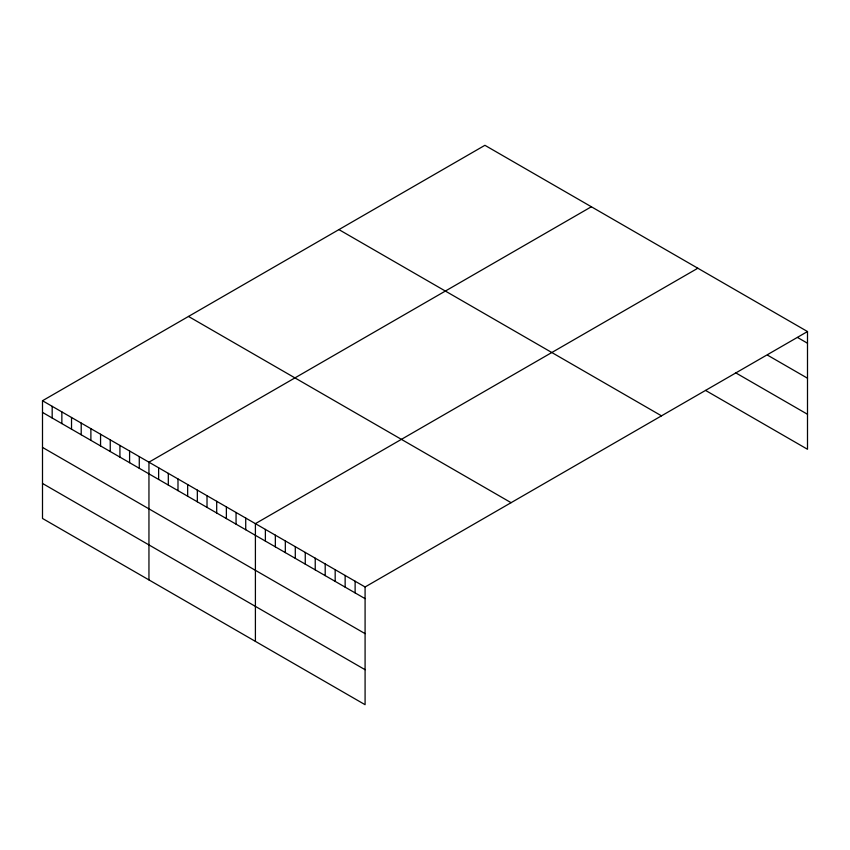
<?xml version="1.0" encoding="UTF-8"?>
<svg xmlns="http://www.w3.org/2000/svg" width="850" height="850" viewBox="0 0 850 850"><rect width="100%" height="100%" fill="white"/><g stroke="black" fill="none" stroke-linecap="round" stroke-linejoin="round"><path stroke-width="1.27" d="M42.5 400.733L365.086 586.978L365.086 704.692L42.5 518.457L42.5 400.733L484.914 145.308L807.5 331.543L807.5 449.267L705.574 390.426M591.366 206.762L148.952 462.188L148.952 579.912M697.818 268.228L255.404 523.653L255.404 641.378M365.086 586.978L807.5 331.543M797.534 337.471L807.5 343.23M767.614 355.194L807.5 378.218M735.484 372.704L807.5 414.279M338.916 229.596L661.502 415.841M188.498 316.444L511.084 502.679M42.5 412.409L365.086 598.655M42.5 447.408L365.086 633.643M42.5 483.459L365.086 669.704M355.119 581.219L355.119 592.896M345.142 575.461L345.142 587.138M335.176 569.702L335.176 581.389M325.199 563.943L325.199 575.631M315.233 558.195L315.233 569.872M305.256 552.436L305.256 564.113M295.29 546.678L295.29 558.354M285.324 540.919L285.324 552.606M275.347 535.16L275.347 546.847M265.381 529.412L265.381 541.089M245.724 518.064L245.724 529.741M236.056 512.476L236.056 524.153M226.376 506.887L226.376 518.574M216.697 501.298L216.697 512.986M207.018 495.709L207.018 507.397M197.338 490.131L197.338 501.808M187.659 484.543L187.659 496.219M177.99 478.954L177.99 490.631M168.311 473.365L168.311 485.042M158.631 467.776L158.631 479.464M139.273 456.599L139.273 468.286M129.593 451.021L129.593 462.697M119.924 445.432L119.924 457.109M110.245 439.843L110.245 451.52M100.566 434.254L100.566 445.931M90.886 428.666L90.886 440.353M81.207 423.077L81.207 434.764M71.527 417.488L71.527 429.176M61.859 411.899L61.859 423.587M52.179 406.321L52.179 417.998"/></g></svg>
